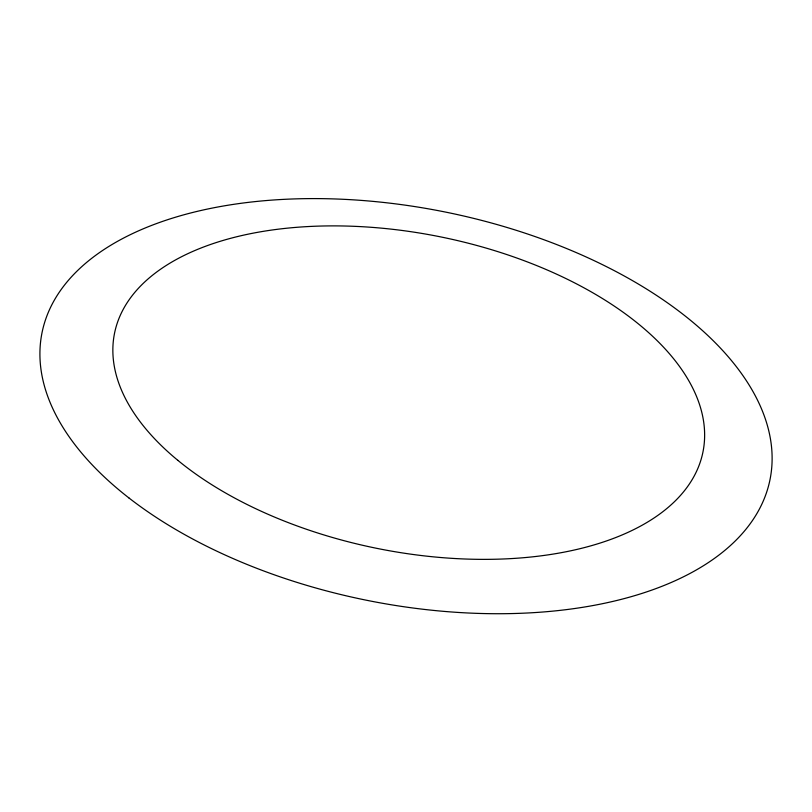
<?xml version="1.0" encoding="UTF-8"?>
<svg xmlns="http://www.w3.org/2000/svg" width="812" height="812" viewBox="0 0 812 812"><rect width="100%" height="100%" fill="white"/><g stroke="black" fill="none" stroke-linecap="round" stroke-linejoin="round"><path stroke-width="1.22" d="M128.895 497.918A371.338 198.067 11.4 0 0 751.77 521.517A371.338 198.067 11.4 0 0 337.376 199.041A371.338 198.067 11.4 0 0 128.895 497.918M177.818 460.323A300.146 158.969 11.4 0 0 684.425 490.742A300.146 158.969 11.4 0 0 363.989 226.812A300.146 158.969 11.4 0 0 177.818 460.323"/></g></svg>
